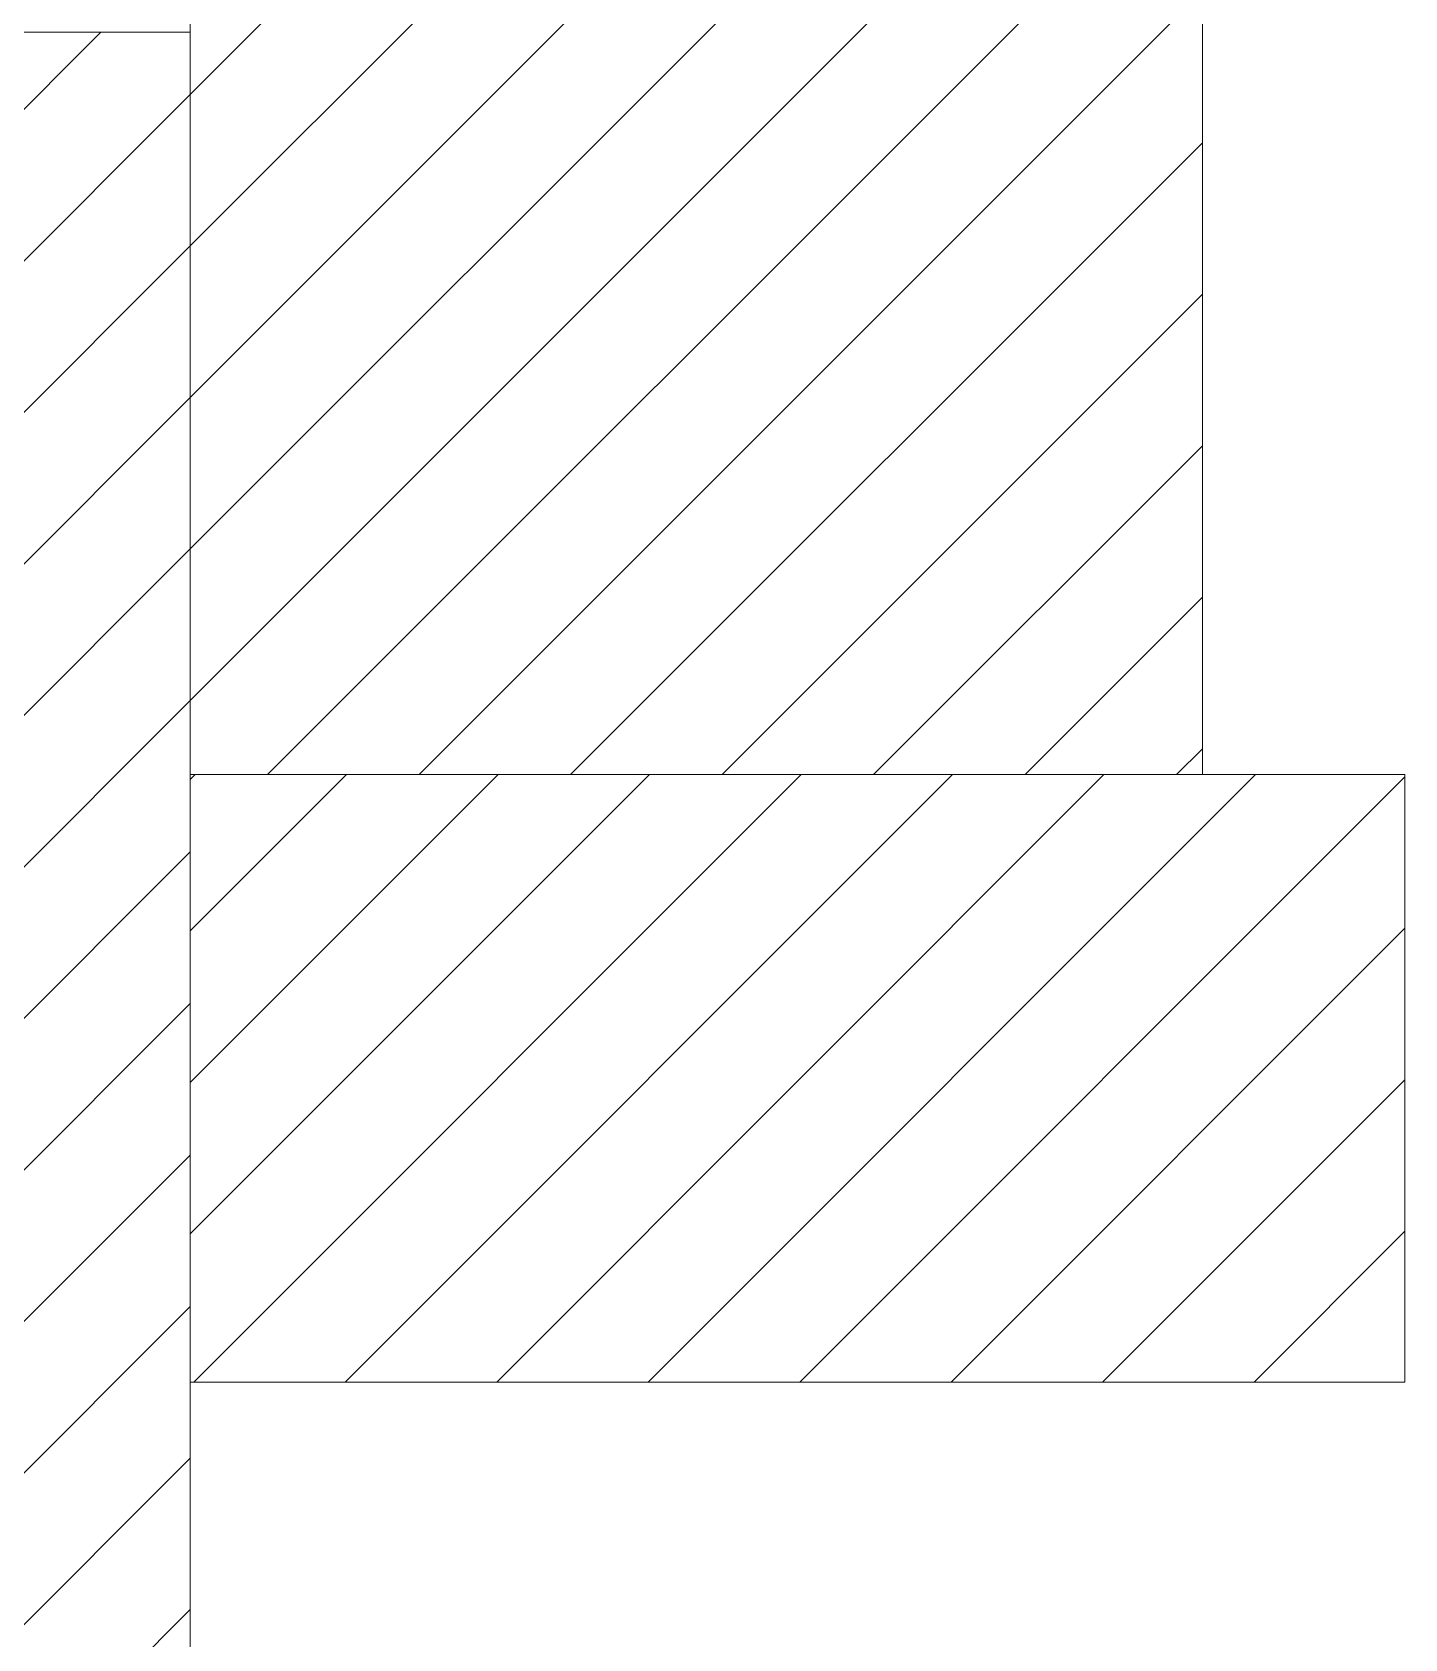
# Model space of a CAD drawing. Header units: millimetres. Extents: x 126 to 12547, y 1644 to 26714.
# Drawn here: x 12506.19 to 12546.87, y 2178.22 to 2225.83 of the extents above; entities that cross this region are included whole.
import ezdxf

# ---------------------------------------------------------------- set-up
doc = ezdxf.new("R2010")
doc.units = ezdxf.units.MM
doc.layers.add('F_ARREDI', color=7, linetype='Continuous', lineweight=5)
doc.layers.add('F_MULTI laminato OPACO', color=1, linetype='Continuous', lineweight=5)

# ---------------------------------------------------------------- blocks, each defined once
blk = doc.blocks.new('ARMADIO_camera master_sol.C_pianta')
at = {"layer": 'F_MULTI laminato OPACO', "transparency": 33554508}
h = blk.add_hatch(dxfattribs=at)
h.set_pattern_fill('ANSI31', color=256)
h.paths.add_polyline_path([(717526.422, 531636.095), (717508.422, 531636.095), (717508.422, 531056.095), (717526.422, 531056.095)])
h = blk.add_hatch(dxfattribs=at)
h.set_pattern_fill('ANSI31', color=256)
h.set_pattern_definition([(45, (-384, 0), (-2.24506403, 2.24506403), [])])
h.paths.add_polyline_path([(717472.422, 531078.095), (717472.422, 531096.095), (717508.422, 531096.095), (717508.422, 531078.095)])
h = blk.add_hatch(dxfattribs=at)
h.set_pattern_fill('ANSI31', color=5)
h.paths.add_polyline_path([(717499.422, 531030.595), (717508.422, 531030.595), (717508.422, 531078.095), (717478.422, 531078.095), (717478.422, 531018.095), (717508.422, 531018.095), (717508.422, 531025.595), (717499.422, 531025.595)])
at = {"layer": 'F_MULTI laminato OPACO'}
for points in [[(717526.422, 531636.095), (717508.422, 531636.095), (717508.422, 531056.095), (717526.422, 531056.095)], [(717472.422, 531078.095), (717472.422, 531096.095), (717508.422, 531096.095), (717508.422, 531078.095)]]:
    blk.add_lwpolyline(points, close=True, dxfattribs=at)
at = {"layer": 'F_MULTI laminato OPACO', "color": 5}
blk.add_lwpolyline([(717478.422, 531018.095), (717508.422, 531018.095), (717508.422, 531078.095), (717478.422, 531078.095)], close=True, dxfattribs=at)

msp = doc.modelspace()

# ---------------------------------------------------------------- block references
at = {"layer": 'F_ARREDI', "color": 2, "lineweight": 5, "rotation": 180}
msp.add_blockref('ARMADIO_camera master_sol.C_pianta', (730019.295, 533281.926), dxfattribs=at)

doc.saveas('drawing.dxf')
